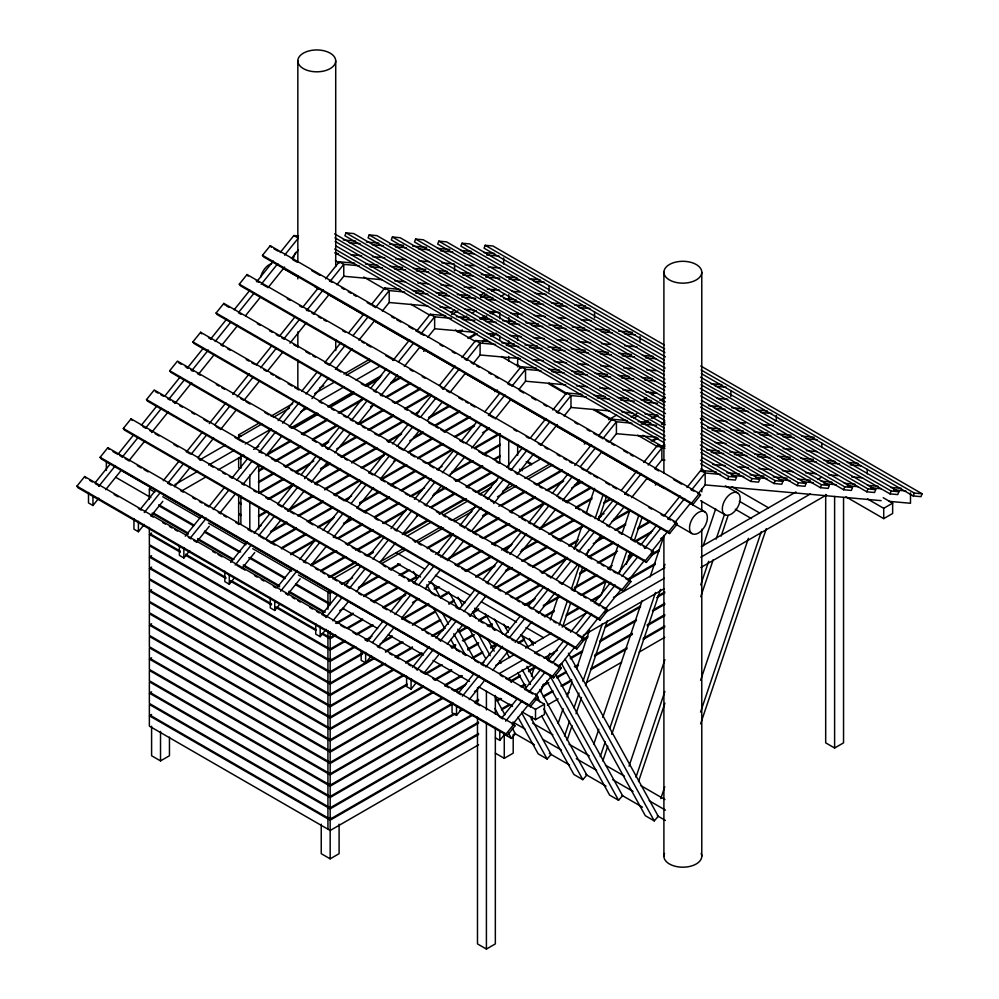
<?xml version="1.0" encoding="UTF-8"?>
<svg xmlns="http://www.w3.org/2000/svg" width="999" height="999" viewBox="0 0 999 999"><rect width="100%" height="100%" fill="white"/><g stroke="black" fill="none" stroke-linecap="round" stroke-linejoin="round"><path stroke-width="1.5" d="M531.356 676.211L534.84 665.858M550.274 620.017L558.741 594.88M574.175 549.038L582.142 525.374M586.126 513.536L594.592 488.399M547.752 659.178L549.75 653.271M559.203 625.174L567.17 601.51M571.653 588.199L579.62 564.535M595.054 518.693L603.021 495.029M531.368 719.73L532.355 716.77M540.821 691.633L543.319 684.24M553.271 654.67L554.27 651.71M562.737 626.573L570.691 602.909M574.675 591.071L582.642 567.42M586.625 555.581L588.623 549.675M598.576 520.092L606.543 496.428M558.116 723.451L563.086 708.653M567.07 696.827L572.052 682.042M576.535 668.731L589.472 630.282M601.423 594.792L605.906 581.48M609.889 569.655L618.356 544.517M621.84 534.165L629.807 510.501M564.547 736.001L569.53 721.203M574.013 707.904L578.995 693.106M582.966 681.281L602.385 623.601M619.318 573.326L626.785 551.148M630.769 539.31L638.736 515.659M567.082 740.346L572.052 725.561M576.036 713.736L581.518 697.464M585.501 685.639L607.404 620.566M626.323 564.373L630.307 552.547M634.29 540.709L642.257 517.057M593.831 744.068L598.801 729.282M602.784 717.444L642.12 600.624M650.087 576.96L664.023 535.551M600.262 756.618L605.244 741.82M609.727 728.521L655.531 592.469M663.498 568.806L664.984 564.373M602.797 760.976L607.767 746.178M611.75 734.352L660.539 589.422M629.045 766.158L664.884 659.69M703.221 545.816L715.671 508.853M635.976 777.234L664.859 691.458M700.699 584.989L708.666 561.326M716.133 539.148L724.6 514.01M638.498 781.593L664.897 703.209M700.736 596.74L713.186 559.765M721.153 536.101L728.121 515.409M660.776 798.613L664.76 786.787M700.599 680.307L748.401 538.349M700.561 712.087L761.313 531.668M700.599 723.825L766.32 528.633M665.484 413.549L353.733 233.566L346.004 232.879L344.892 235.752L664.735 420.417M664.397 401.598L376.935 235.639L369.193 234.94L368.082 237.824L664.997 409.24M664.647 390.422L400.124 237.712L392.395 237.013L391.283 239.897L665.247 398.064M664.897 379.258L423.326 239.785L415.596 239.086L414.473 241.97L665.496 386.888M665.147 368.082L446.516 241.858L438.786 241.159L437.674 244.043L664.397 374.937M665.409 356.905L469.717 243.918L461.988 243.232L460.864 246.116L664.66 363.761M664.31 344.955L492.919 245.991L485.177 245.304L484.065 248.177L664.909 352.597M727.659 479.383L728.771 476.511L736.513 477.197L735.389 480.069L727.659 479.383L700.674 463.798M750.861 481.456L751.972 478.583L759.702 479.27L758.591 482.142L750.861 481.456L700.923 452.622M774.05 483.528L775.174 480.656L782.904 481.343L781.78 484.215L774.05 483.528L701.173 441.458M797.252 485.601L798.363 482.729L806.093 483.416L804.982 486.288L797.252 485.601L701.435 430.282M820.441 487.674L821.565 484.79L829.295 485.489L828.183 488.361L820.441 487.674L700.336 418.331M843.643 489.747L844.754 486.863L852.497 487.562L851.373 490.434L843.643 489.747L700.586 407.155M866.845 491.82L867.956 488.936L875.686 489.635L874.575 492.507L866.845 491.82L700.836 395.979M890.034 493.893L891.145 491.008L898.888 491.708L897.764 494.58L890.034 493.893L701.098 384.802M913.236 495.954L914.347 493.081L922.077 493.768L920.966 496.653L913.236 495.954L701.348 373.626M76.923 486.163L84.653 476.548L513.823 724.325L514.935 725.911L507.205 735.539L78.034 487.762L76.923 486.163L506.081 733.94L507.205 735.539M100.112 457.317L107.855 447.689L537.012 695.466L538.136 697.052L530.394 706.68L101.236 458.903L100.112 457.317L529.283 705.094L530.394 706.68M123.314 428.459L131.044 418.831L560.214 666.608L561.326 668.206L553.596 677.821L124.425 430.045L123.314 428.459L552.484 676.236L553.596 677.821M146.503 399.6L154.246 389.985L583.404 637.762L584.527 639.348L576.798 648.963L147.627 401.186L146.503 399.6L575.674 647.377L576.798 648.963M169.705 370.741L177.435 361.126L606.605 608.903L607.717 610.489L599.987 620.104L170.817 372.327L169.705 370.741L598.876 618.518L599.987 620.104M192.907 341.883L200.637 332.267L629.807 580.044L630.918 581.63L623.189 591.246L194.018 343.469L192.907 341.883L622.065 589.66L623.189 591.246M216.096 313.024L223.826 303.409L652.996 551.186L654.108 552.772L646.378 562.387L217.22 314.61L216.096 313.024L645.267 560.801L646.378 562.387M239.298 284.166L247.028 274.55L676.198 522.327L677.31 523.913L669.58 533.541L240.409 285.764L239.298 284.166L668.456 531.943L669.58 533.541M262.487 255.319L270.23 245.692L699.387 493.469L700.511 495.067L692.769 504.682L263.611 256.905L262.487 255.319L691.658 503.096L692.769 504.682M95.342 482.492L110.002 464.248M117.832 454.508L133.479 435.052M141.296 425.324L156.943 405.856M164.773 396.128L180.407 376.66M187.263 368.144L202.909 348.676M210.727 338.948L226.373 319.48M234.191 309.752L249.837 290.284M256.681 281.768L273.314 261.089M280.157 252.585L293.843 235.552L298.476 235.964M98.826 486.288L115.447 465.609M122.29 457.092L137.937 437.624M145.767 427.897L161.413 408.429M169.231 398.701L183.903 380.457M191.721 370.716L208.341 350.037M215.185 341.521L230.831 322.065M238.661 312.325L254.308 292.869M261.151 284.353L277.772 263.674M284.615 255.157L298.314 238.124L293.843 235.552M88.499 492.495L88.499 502.909L92.957 505.494L98.826 498.189M105.669 489.672L120.342 471.428M129.133 460.477L144.78 441.021M151.636 432.505L168.257 411.825M175.1 403.309L191.721 382.629M198.564 374.113L214.211 354.645M222.04 344.917L237.687 325.449M245.504 315.721L260.177 297.477M267.994 287.737L284.615 267.058M291.458 258.541L298.314 250.025M140.784 508.728L155.457 490.484M163.274 480.756L178.921 461.288M186.738 451.56L202.385 432.092M209.228 423.576L225.861 402.897M232.705 394.38L249.325 373.701M256.169 365.184L271.815 345.716M279.645 335.989L295.292 316.521M303.109 306.793L317.782 288.549M325.599 278.821L339.285 261.788L354.732 263.162M144.268 512.524L159.915 493.056M167.745 483.329L183.379 463.861M191.209 454.133L206.855 434.665M214.673 424.937L230.319 405.469M237.163 396.953L252.809 377.497M260.639 367.769L276.286 348.301M284.103 338.574L299.75 319.106M306.593 310.589L323.214 289.91M330.07 281.393L343.756 264.36L359.19 265.746M133.941 518.731L133.941 529.145L138.399 531.73L144.268 524.425M151.111 515.909L162.849 501.311M174.588 486.713L190.235 467.257M198.052 457.517L213.699 438.062M220.542 429.545L236.189 410.077M244.006 400.349L259.653 380.881M267.482 371.153L283.129 351.685M289.972 343.169L306.593 322.49M313.436 313.973L329.083 294.518M336.913 284.777L343.756 276.273L343.756 264.36L339.285 261.788M185.252 536.188L201.873 515.509M208.716 506.993L224.363 487.524M232.193 477.797L247.839 458.329M255.657 448.601L271.303 429.133M278.147 420.616L293.793 401.161M301.611 391.421L317.257 371.965M325.087 362.225L340.734 342.769M348.551 333.029L363.224 314.785M371.041 305.057L384.74 288.024L400.174 289.398M190.697 537.549L206.343 518.081M213.187 509.565L228.833 490.097M236.651 480.369L252.297 460.901M259.141 452.397L275.761 431.705M282.617 423.201L299.238 402.522M306.081 394.006L321.728 374.538M329.545 364.81L345.192 345.342M353.022 335.614L367.682 317.357M375.512 307.63L389.198 290.597L404.645 291.983M179.383 546.453L179.383 555.382L183.853 557.966L189.71 550.661M196.566 542.145L209.278 526.336M220.03 512.949L235.677 493.494M243.494 483.766L258.167 465.509M265.984 455.781L281.631 436.313M289.46 426.585L305.107 407.117M311.95 398.601L328.571 377.922M335.414 369.405L352.035 348.726M358.891 340.209L374.525 320.754M382.355 311.026L389.198 302.51L389.198 290.597L384.74 288.024M230.694 562.425L247.315 541.745M254.171 533.229L269.805 513.761M277.635 504.033L293.281 484.565M301.099 474.837L315.771 456.593M324.575 445.641L339.235 427.397M347.065 417.657L362.712 398.201M370.529 388.461L386.176 369.006M393.019 360.489L409.64 339.81M416.496 331.293L430.182 314.26L445.616 315.634M235.165 564.997L250.811 545.529M258.629 535.801L274.275 516.346M282.093 506.605L297.739 487.15M304.583 478.633L321.216 457.954M328.059 449.438L343.706 429.97M351.523 420.242L367.17 400.774M375 391.046L390.646 371.578M398.464 361.85L413.136 343.606M420.954 333.866L434.64 316.833L451.623 318.356M224.825 571.203L224.825 581.63L229.295 584.203L234.178 578.121M242.008 568.394L254.72 552.572M265.472 539.198L281.119 519.73M287.962 511.213L304.583 490.534M311.438 482.017L327.085 462.549M334.902 452.822L350.549 433.354M358.366 423.626L374.013 404.158M380.856 395.654L397.49 374.962M404.333 366.458L419.98 346.99M427.797 337.262L434.64 328.746L434.64 316.833L430.182 314.26M277.123 587.437L291.783 569.193M299.613 559.465L315.259 539.997M323.077 530.269L338.723 510.801M346.553 501.073L362.187 481.605M369.043 473.089L384.69 453.633M392.507 443.893L408.154 424.438M415.971 414.697L431.618 395.242M439.448 385.502L455.094 366.046M461.938 357.53L475.624 340.497L489.522 341.745M280.607 591.233L297.227 570.554M304.071 562.037L319.717 542.582M327.547 532.842L343.194 513.386M351.011 503.646L365.684 485.402M374.475 474.45L389.148 456.206M396.965 446.478L412.612 427.01M420.442 417.282L436.088 397.814M442.932 389.298L459.552 368.619M466.396 360.102L480.094 343.069L495.529 344.455M270.279 597.452L270.279 607.867L274.737 610.439L279.633 604.358M287.45 594.63L300.162 578.808M310.914 565.434L326.561 545.966M333.404 537.45L350.037 516.77M356.88 508.254L373.501 487.574M380.344 479.058L395.991 459.602M403.821 449.862L419.468 430.407M427.285 420.666L441.958 402.422M449.775 392.694L465.422 373.226M473.239 363.499L480.094 354.982L480.094 343.069L475.624 340.497M322.565 613.686L337.237 595.429M345.055 585.701L360.701 566.233M368.519 556.505L384.165 537.037M391.009 528.521L407.642 507.842M414.485 499.325L431.106 478.646M437.949 470.142L453.596 450.674M461.426 440.946L477.072 421.478M484.89 411.75L499.562 393.494M508.354 382.555L521.066 366.733L536.513 368.119M326.049 617.469L341.695 598.014M349.525 588.274L365.159 568.818M372.989 559.078L388.636 539.622M396.453 529.882L412.1 510.427M418.943 501.91L434.59 482.442M442.42 472.714L458.066 453.246M465.884 443.519L481.53 424.051M488.374 415.534L504.994 394.855M511.85 386.338L525.536 369.318L540.971 370.691M315.721 623.688L315.721 634.103L320.179 636.675L326.049 629.382M332.892 620.866L347.565 602.622M356.368 591.67L372.015 572.202M379.832 562.474L395.479 543.006M402.322 534.49L417.969 515.034M425.786 505.294L441.433 485.839M449.263 476.098L464.91 456.643M471.753 448.126L487.4 428.658M495.217 418.931L510.864 399.463M518.693 389.735L525.536 381.218L525.536 369.318L521.066 366.733M367.033 641.133L383.653 620.454M390.497 611.937L406.143 592.469M413.973 582.742L429.62 563.274M437.437 553.546L453.084 534.078M459.927 525.574L475.574 506.106M483.391 496.378L499.038 476.91M506.868 467.182L522.514 447.714M530.332 437.987L545.978 418.519M552.822 410.002L566.52 392.969L581.955 394.355M372.477 642.494L387.137 624.25M394.967 614.51L410.614 595.054M418.431 585.314L434.078 565.859M440.921 557.342L457.542 536.663M464.398 528.146L481.019 507.467M487.862 498.951L503.508 479.483M511.326 469.755L526.972 450.287M534.802 440.559L549.462 422.315M557.292 412.587L570.978 395.554L586.425 396.928M361.163 651.41L361.163 660.339L365.634 662.911L371.491 655.619M378.346 647.102L393.007 628.858M401.81 617.906L417.457 598.438M425.274 588.711L439.947 570.466M447.764 560.726L463.411 541.271M471.241 531.53L486.888 512.075M493.731 503.558L510.352 482.879M517.195 474.363L533.816 453.683M540.671 445.167L557.292 424.488M564.135 415.971L570.978 407.455L570.978 395.554L566.52 392.969M412.475 667.369L429.095 646.69M435.951 638.174L451.585 618.718M459.415 608.978L475.062 589.522M482.879 579.782L497.552 561.538M506.356 550.586L521.016 532.342M528.846 522.614L544.492 503.146M552.31 493.419L567.956 473.951M574.8 465.434L591.42 444.755M598.276 436.238L611.962 419.205L627.397 420.591M416.945 669.954L433.566 649.263M440.409 640.759L456.056 621.291M463.873 611.563L479.52 592.095M487.35 582.367L502.997 562.899M509.84 554.383L526.461 533.703M533.304 525.187L548.951 505.719M556.78 495.991L572.415 476.523M580.244 466.795L594.917 448.551M602.734 438.823L616.42 421.79L631.868 423.164M406.605 676.161L406.605 686.575L411.076 689.148L415.959 683.066M423.788 673.338L438.449 655.094M447.252 644.143L462.899 624.675M469.742 616.158L486.363 595.479M493.219 586.962L508.866 567.507M516.683 557.767L532.33 538.311M540.147 528.583L555.794 509.115M562.637 500.599L579.27 479.92M586.113 471.403L601.76 451.935M609.577 442.207L616.42 433.691L616.42 421.79L611.962 419.205M458.903 692.394L473.563 674.15M481.393 664.41L497.04 644.954M504.857 635.214L520.504 615.759M528.334 606.018L543.968 586.563M550.824 578.046L567.444 557.367M574.288 548.851L589.934 529.383M597.752 519.655L613.398 500.187M621.228 490.459L636.875 470.991M643.718 462.475L657.404 445.442L665.122 446.141M462.387 696.191L479.008 675.511M485.851 666.995L502.472 646.316M509.328 637.799L524.975 618.331M532.792 608.603L548.439 589.135M556.256 579.408L570.928 561.163M578.746 551.423L594.393 531.967M602.222 522.227L617.869 502.772M624.712 494.255L641.333 473.576M648.176 465.059L661.875 448.027L664.959 448.301M452.06 702.397L452.06 712.811L456.518 715.384L461.413 709.302M469.23 699.575L483.903 681.33M492.694 670.379L508.341 650.911M515.184 642.407L531.818 621.715M538.661 613.211L555.282 592.519M562.125 584.015L577.772 564.547M585.601 554.82L601.248 535.352M609.065 525.624L623.738 507.367M631.555 497.639L647.202 478.171M655.019 468.444L661.875 459.927L661.875 448.027L657.404 445.442M502.185 717.382L516.858 699.138M524.675 689.41L540.322 669.942M548.139 660.214L563.786 640.746M570.641 632.23L587.262 611.55M594.105 603.034L610.726 582.355M617.569 573.838L633.216 554.37M641.046 544.642L656.693 525.174M664.51 515.447L680.157 495.979M687 487.475L700.686 470.442L716.133 471.815M505.669 721.178L522.29 700.499M529.145 691.982L544.78 672.514M552.609 662.787L568.256 643.319M576.073 633.591L591.72 614.123M598.563 605.606L615.197 584.927M622.04 576.411L637.687 556.955M644.53 548.439L661.151 527.759M667.994 519.243L684.615 498.563M691.47 490.047L705.157 473.014L720.591 474.4M495.342 737.799L499.8 740.384L504.695 734.302M512.512 724.562L527.185 706.318M535.988 695.366L551.635 675.911M558.478 667.394L575.099 646.715M581.942 638.199L597.589 618.731M605.419 609.003L621.053 589.535M628.883 579.807L644.53 560.339M651.373 551.823L667.994 531.143M674.837 522.627L690.484 503.171M698.313 493.431L705.157 484.915L705.157 473.014L700.686 470.442M506.081 733.94L513.823 724.325M529.283 705.094L537.012 695.466M552.484 676.236L560.214 666.608M575.674 647.377L583.404 637.762M598.876 618.518L606.605 608.903M622.065 589.66L629.807 580.044M645.267 560.801L652.996 551.186M668.456 531.943L676.198 522.327M691.658 503.096L699.387 493.469M503.758 733.978L511.413 738.398L515.434 733.84L512.437 728.408M517.981 717.17L538.199 753.87L547.127 759.015L551.136 754.457L530.182 716.395M541.708 716.033L573.901 774.487L582.829 779.645L586.85 775.074L539.685 689.447M546.728 680.931L609.615 795.104L618.543 800.261L622.564 795.691L555.931 674.725M561.475 663.486L645.329 815.721L654.258 820.878L658.279 816.32L568.431 653.209M238.649 437.812L238.649 434.865L258.903 423.164M271.066 416.146L292.67 403.683M319.68 388.087L323.726 385.751M343.981 374.051L369.642 359.24M450.661 312.462L454.72 310.115M480.369 295.304L484.428 292.969M149.363 499.3L149.363 488.986L151.598 487.699M199.725 459.915L225.412 445.092M237.575 438.062L261.9 424.013M273.289 417.445L289.498 408.079M314.623 393.581L334.902 381.868M346.216 375.337L371.391 360.801M451.548 314.523L457.904 310.864M480.881 297.59L486.663 294.255M491.695 291.346L495.754 289.011M174.862 484.577L197.839 471.316M208.654 465.072L234.34 450.237M245.155 443.993L270.829 429.17M300.574 412L307.33 408.104M319.493 401.074L343.831 387.025M355.994 380.007L380.319 365.959M462.774 318.356L466.833 316.009M472.24 312.887L476.286 310.552M500.624 296.503L504.682 294.156M181.618 490.984L205.956 476.935M218.119 469.917L243.806 455.082M253.634 449.413L258.741 446.466M291.109 427.772L316.795 412.949M327.61 406.705L353.284 391.87M365.447 384.852L381.668 375.487M423.576 351.298L426.273 349.737M457.367 331.78L460.077 330.219M480.344 318.519L484.403 316.171M489.81 313.062L492.507 311.501M292.195 428.171L317.857 413.361M328.659 407.13L354.32 392.307M365.122 386.076L379.97 377.497M458.304 332.28L462.35 329.945M481.256 319.031L486.663 315.909M490.709 313.561L494.755 311.226M293.544 428.421L317.857 414.398M330.007 407.38L354.32 393.344M366.471 386.326L378.621 379.308M459.652 332.53L462.35 330.969M482.604 319.28L486.663 316.933M492.057 313.823L496.116 311.476M267.894 453.546L290.846 440.297M301.648 434.053L327.31 419.243M338.112 413.012L362.425 398.976M390.784 382.605L400.237 377.147M467.757 338.162L475.849 333.479M266.546 455.357L290.846 441.321M302.997 434.315L327.31 420.279M339.46 413.261L362.425 400M390.784 383.628L401.586 377.397M469.105 338.411L477.21 333.741M258.441 470.354L263.836 467.232M274.638 460.989L300.299 446.178M312.45 439.16L336.763 425.124M385.377 397.065L409.69 383.029M482.604 340.921L485.302 339.373M490.709 336.251L496.116 333.129M345.005 640.471L330.169 649.038L149.363 544.655L149.363 534.353L151.598 533.066M258.441 471.378L263.836 468.256M275.999 461.238L301.648 446.428M312.45 440.197L336.763 426.161M370.517 406.668L373.226 405.107M386.725 397.315L411.039 383.279M482.604 341.958L486.663 339.623M492.057 336.501L496.116 334.166M258.441 481.693L273.289 473.114M285.452 466.096L309.752 452.06M321.903 445.042L328.659 441.146M358.366 424.001L382.679 409.965M394.83 402.947L420.492 388.136M258.441 482.717L274.638 473.364M285.452 467.132L311.101 452.31M321.903 446.078L328.659 442.182M359.715 424.25L384.028 410.214M396.178 403.196L420.492 389.16M258.441 493.031L282.742 478.996M294.905 471.978L313.811 461.063M340.809 445.467L355.669 436.9M367.819 429.882L393.481 415.06M405.631 408.042L429.945 394.018M362.55 653.034L330.169 671.728L149.363 567.345L149.363 557.03L151.598 555.744M259.79 493.281L284.091 479.245M296.253 472.227L309.752 464.435M336.763 448.838L357.018 437.15M369.168 430.132L393.481 416.096M405.631 409.078L429.945 395.042M267.894 498.913L293.544 484.103M320.554 468.506L330.007 463.049M340.809 456.805L366.471 441.995M378.621 434.977L402.934 420.941M415.084 413.936L419.143 411.588M373.339 658.141L330.169 683.066L149.363 578.683L149.363 568.369L151.598 567.082M269.243 499.163L293.544 485.127M320.554 469.542L330.007 464.073M342.17 457.067L366.471 443.032M378.621 436.014L404.283 421.203M415.084 414.96L417.782 413.399M258.441 515.709L266.546 511.038M315.16 482.967L339.46 468.931M351.611 461.913L375.924 447.877M388.074 440.859L401.586 433.067M428.596 417.47L448.851 405.781M258.441 516.745L267.894 511.288M315.16 483.991L340.809 469.18M351.611 462.949L377.272 448.126M388.074 441.895L401.586 434.103M428.596 418.506L450.199 406.031M258.441 527.047L261.139 525.486M288.149 509.902L312.45 495.866M324.613 488.848L348.913 474.812M361.064 467.794L385.377 453.758M413.736 437.387L423.189 431.93M433.991 425.699L459.652 410.889M393.581 669.13L330.169 705.744L149.363 601.361L149.363 591.058L151.598 589.76M288.149 510.926L313.811 496.116M324.613 489.885L350.262 475.062M362.425 468.044L384.028 455.569M409.69 440.759L423.189 432.967M435.339 425.949L459.652 411.913M494.755 391.645L497.465 390.085M270.592 531.381L286.8 522.015M297.602 515.784L323.264 500.974M334.066 494.73L359.715 479.92M408.329 451.848L432.642 437.812M443.444 431.58L469.105 416.77M270.592 532.405L286.8 523.051M298.951 516.033L323.264 501.998M335.414 494.98L359.715 480.944M393.481 461.463L396.178 459.902M408.329 452.884L432.642 438.848M444.792 431.83L470.454 417.02M270.592 542.719L296.253 527.897M307.055 521.665L332.717 506.855M343.519 500.611L351.611 495.941M381.331 478.783L405.631 464.747M417.782 457.729L442.095 443.693M454.245 436.688L474.5 424.987M271.94 542.969L296.253 528.933M308.404 521.915L332.717 507.879M344.867 500.861L348.913 498.526M381.331 479.82L406.98 464.997M417.782 458.766L443.444 443.956M455.594 436.938L474.5 426.024M281.393 547.814L305.706 533.791M317.857 526.773L334.066 517.407M359.715 502.597L378.621 491.683M390.784 484.665L415.084 470.629M427.235 463.611L451.548 449.587M486.663 429.308L489.36 427.747M423.264 686.013L330.169 739.772L149.363 635.389L149.363 625.074L151.598 623.788M281.393 548.851L305.706 534.815M317.857 527.797L332.717 519.218M359.715 503.633L379.97 491.933M390.784 485.701L416.433 470.879M428.596 463.873L452.897 449.837M482.604 432.679L489.36 428.783M290.846 553.696L315.16 539.672M343.519 523.289L351.611 518.618M363.773 511.6L389.423 496.79M400.237 490.546L425.886 475.736M436.688 469.505L442.095 466.383M474.5 447.664L497.465 434.415M290.846 554.732L315.16 540.696M343.519 524.325L352.972 518.868M365.122 511.85L389.423 497.814M401.586 490.796L425.886 476.773M474.5 448.701L500.162 433.891M336.763 538.536L362.425 523.726M374.575 516.708L398.876 502.672M409.69 496.428L424.538 487.862M451.548 472.265L470.454 461.351M482.604 454.333L500.162 444.193M338.112 538.786L362.425 524.75M374.575 517.732L398.876 503.696M411.039 496.678L421.84 490.447M450.199 474.075L473.151 460.814M483.953 454.582L500.162 445.229M311.101 564.685L335.414 550.649M347.565 543.631L371.878 529.607M382.679 523.364L406.98 509.328M433.991 493.743L444.792 487.5M455.594 481.268L482.604 465.671M493.406 459.44L500.162 455.532M452.947 702.896L330.169 773.788L149.363 669.405L149.363 659.09L151.598 657.804M311.101 565.721L336.763 550.911M347.565 544.667L373.226 529.857M384.028 523.613L405.631 511.138M432.642 495.554L446.141 487.749M458.304 480.731L482.604 466.708M494.755 459.69L500.162 456.568M320.554 570.566L344.867 556.543M355.669 550.299L381.331 535.489M429.945 507.417L454.245 493.381M466.396 486.363L490.709 472.34M320.554 571.603L346.216 556.793M358.366 549.775L382.679 535.739M416.433 516.246L419.143 514.685M431.293 507.667L455.594 493.631M466.396 487.4L492.057 472.589M328.659 577.235L355.669 561.638M366.471 555.407L373.226 551.51M402.934 534.353L427.235 520.317M439.398 513.299L463.698 499.263M475.849 492.257L497.465 479.782M331.356 576.71L355.669 562.674M367.819 555.656L373.226 552.534M404.283 534.602L428.596 520.566M439.398 514.335L466.396 498.738M477.21 492.507L496.116 481.593M332.867 578.921L358.554 564.098M407.217 536.001L431.543 521.953M443.706 514.935L468.044 500.886M480.207 493.856L491.021 487.612M519.405 471.228L541.033 458.741M608.616 419.717L616.72 415.035M642.407 400.212L646.465 397.877M651.872 394.755L655.931 392.407M478.583 722.127L330.169 807.816L149.363 703.433L149.363 693.119L151.598 691.832M330.632 590.521L327.934 592.082L327.934 602.397M341.421 584.29L352.61 577.834M379.645 562.225L403.971 548.176M414.785 541.933L441.271 526.648M452.06 520.417L476.348 506.393M502.647 491.208L513.461 484.965M524.925 478.346L550.561 463.548M584.29 444.08L586.987 442.52M631.056 417.07L636.912 413.698M659.852 400.449L665.247 397.34M298.401 575.024L330.169 593.369L332.867 591.808M345.005 584.802L347.702 583.241M381.443 563.773L405.719 549.75M417.869 542.732L443.506 527.934M454.295 521.703L471.84 511.575M497.477 496.778L516.358 485.876M528.508 478.858L552.797 464.835M633.741 418.106L637.799 415.759M358.504 587.325L378.733 575.636M389.535 569.405L398.976 563.948M427.31 547.589L451.598 533.578M482.629 515.659L488.024 512.537M498.826 506.306L524.463 491.508M536.6 484.503L562.237 469.692M643.194 422.964L647.24 420.616M651.286 418.281L656.68 415.172M358.504 588.349L378.733 576.673M390.884 569.655L400.324 564.21M427.31 548.626L452.947 533.828M482.629 516.683L489.373 512.787M501.523 505.781L525.811 491.758M537.949 484.752L562.237 470.729M644.542 423.214L648.588 420.879M652.634 418.531L658.029 415.422M478.583 744.804L330.169 830.494L149.363 726.111L149.363 715.796L151.598 714.51M363.898 595.541L388.186 581.53M398.976 575.299L408.416 569.842M435.402 554.258L439.46 551.923M473.189 532.455L498.826 517.644M509.615 511.413L535.252 496.615M546.041 490.384L563.586 480.257M662.075 423.389L664.772 421.84M339.61 610.601L343.656 608.266M363.898 596.578L389.535 581.78M401.673 574.762L409.777 570.092M474.537 532.704L498.826 518.681M510.964 511.675L535.252 497.652M547.39 490.634L563.586 481.293M662.075 424.425L664.772 422.864M335.564 623.251L353.109 613.124M373.339 601.435L397.627 587.412M408.416 581.181L416.521 576.51M448.901 557.817L471.84 544.567M482.629 538.336L506.918 524.313M519.055 517.307L543.344 503.284M574.375 485.364L581.131 481.468M651.286 440.971L656.68 437.849M336.913 623.501L353.109 614.148M374.687 601.685L398.976 587.662M411.126 580.656L416.521 577.534M447.552 559.627L471.84 545.604M483.978 538.586L509.615 523.788M520.404 517.557L543.344 504.32M571.678 487.962L582.479 481.718M652.634 441.221L658.029 438.099M322.565 633.316L330.169 637.699L335.564 634.59M346.353 628.359L362.55 619.005M382.792 607.317L405.719 594.08M455.644 565.259L481.281 550.461M492.07 544.23L517.707 529.42M566.283 501.386L590.571 487.362M662.075 446.078L664.772 444.518M321.216 633.566L330.169 638.736L335.564 635.614M347.702 628.608L362.55 620.042M384.14 607.579L405.719 595.104M456.993 565.509L482.629 550.711M493.419 544.48L519.055 529.682M566.283 502.41L590.571 488.386M355.806 634.24L371.99 624.899M434.053 589.06L438.111 586.725M465.084 571.141L490.721 556.343M501.523 550.112L512.312 543.881M539.298 528.296L563.586 514.285M575.724 507.267L591.92 497.927M354.458 646.365L330.169 660.389L149.363 556.006L149.363 545.691L330.169 650.074L345.005 641.508M357.155 634.49L373.339 625.149M412.475 602.559L419.218 598.663M435.402 589.31L439.46 586.975M466.446 571.403L492.07 556.593M504.22 549.587L510.964 545.691M539.298 529.333L564.934 514.535M575.724 508.304L591.92 498.951M330.632 658.566L327.934 660.127L327.934 670.429M365.247 640.134L371.99 636.238M401.673 619.093L428.658 603.521M439.46 597.29L448.901 591.833M475.886 576.248L494.78 565.347M521.753 549.775L536.6 541.196M548.738 534.19L573.026 520.167M604.058 502.247L609.465 499.138M149.363 557.03L330.169 661.413L355.806 646.615M367.944 639.597L370.641 638.049M404.37 618.568L428.658 604.545M440.809 597.539L448.901 592.869M475.886 577.285L494.78 566.383M520.404 551.573L537.949 541.458M550.087 534.44L574.375 520.417M604.058 503.284L610.814 499.388M151.598 726.248L151.598 755.744L160.527 760.901L169.455 755.744L169.455 737.112M382.792 641.346L392.232 635.888M412.475 624.2L435.402 610.963M448.901 603.171L454.295 600.062M505.569 570.454L509.615 568.119M521.753 561.113L547.39 546.303M558.191 540.072L582.479 526.061M598.663 516.708L604.058 513.586M149.363 568.369L330.169 672.752L362.55 654.058M380.095 643.93L392.232 636.925M412.475 625.237L435.402 612M448.901 604.208L454.295 601.086M505.569 571.49L512.312 567.594M523.114 561.363L547.39 547.34M559.54 540.334L582.479 527.085M598.663 517.744L601.361 516.183M655.332 485.027L658.029 483.466M330.169 681.518L327.934 682.804L327.934 693.119M385.489 651.123L401.673 641.783M421.915 630.094L439.46 619.967M494.78 588.024L520.404 573.226M532.554 566.221L556.843 552.197M568.98 545.179L578.421 539.735M613.511 519.48L629.695 510.127M382.792 664.023L330.169 694.405L149.363 590.022L149.363 579.707L330.169 684.09L374.687 658.391M385.489 652.16L403.022 642.032M423.264 630.344L440.809 620.217M496.128 588.286L520.404 574.263M532.554 567.245L556.843 553.221M568.98 546.216L577.072 541.545M612.162 521.291L629.695 511.163M394.93 657.017L412.475 646.89M431.356 635.976L444.855 628.196M473.189 611.838L478.583 608.716M505.569 593.144L529.857 579.12M541.995 572.102L566.283 558.079M595.966 540.946L602.709 537.05M614.86 530.044L625.649 523.813M149.363 591.058L330.169 695.441L385.489 663.498M396.278 657.267L412.475 647.914M432.704 636.238L443.506 630.007M473.189 612.862L478.583 609.752M505.569 594.168L531.206 579.37M541.995 573.139L566.283 559.115M593.269 543.531L604.058 537.3M616.208 530.294L625.649 524.837M405.719 662.125L421.915 652.772M458.341 631.743L466.446 627.072M478.583 620.054L486.675 615.384M515.009 599.025L539.298 585.002M587.874 556.955L613.511 542.157M637.799 528.134L649.937 521.128M403.022 675.024L330.169 717.082L149.363 612.699L149.363 602.397L330.169 706.78L393.581 670.167M405.719 663.149L421.915 653.808M459.69 631.992L467.794 627.322M478.583 621.091L488.024 615.634M516.358 599.275L540.646 585.252M589.223 557.217L613.511 543.194M637.799 529.17L649.937 522.165M330.169 715.534L327.934 716.832L327.934 727.135M451.598 646.977L455.644 644.642M462.387 640.746L473.189 634.515M488.024 625.948L492.07 623.613M524.463 604.907L535.252 598.676M579.77 572.976L586.525 569.08M597.315 562.849L617.557 551.161M635.089 541.033L652.634 530.906M407.068 684.028L330.169 728.421L149.363 624.038L149.363 613.736L330.169 718.119L404.37 675.274M451.598 648.014L455.644 645.666M463.736 640.996L474.537 634.765M489.373 626.198L492.07 624.637M525.811 605.169L533.903 600.486M579.77 574L586.525 570.117M598.663 563.099L616.208 552.971M635.089 542.07L651.286 532.717M424.612 673.9L440.809 664.547M467.794 648.975L478.583 642.744M543.344 605.344L559.54 596.003M574.375 587.437L595.966 574.962M608.104 567.956L612.162 565.621M628.346 556.268L632.392 553.933M149.363 625.074L330.169 729.457L407.068 685.052M425.961 674.15L442.157 664.797M467.794 649.999L478.583 643.768M505.569 628.196L508.266 626.635M543.344 606.381L559.54 597.027M574.375 588.461L597.315 575.224M608.104 568.993L610.814 567.432M628.346 557.305L632.392 554.969M660.726 538.611L663.423 537.05M434.053 679.782L451.598 669.655M471.84 657.979L482.629 651.748M490.721 647.065L496.128 643.955M544.692 615.908L554.145 610.451M581.131 594.88L605.406 580.856M651.286 554.37L659.377 549.7M432.704 691.907L330.169 751.111L149.363 646.728L149.363 636.413L330.169 740.796L423.264 687.05M435.402 680.032L451.598 670.691M473.189 658.229L482.629 652.772M490.721 648.101L497.477 644.205M544.692 616.945L554.145 611.488M582.479 595.129L605.406 581.893M651.286 555.407L659.377 550.724M330.169 749.562L327.934 750.848L327.934 761.163M444.855 684.889L461.038 675.549M481.281 663.86L483.978 662.3M517.707 642.832L524.463 638.935M566.283 614.785L578.421 607.779M590.571 600.761L601.361 594.53M628.346 578.958L655.332 563.374M442.157 697.789L330.169 762.449L149.363 658.066L149.363 647.752L330.169 752.135L434.053 692.157M444.855 685.926L462.387 675.799M519.055 643.081L524.463 639.972M566.283 615.821L579.77 608.029M591.92 601.011L600.012 596.341M628.346 579.982L655.332 564.41M495.879 665.234L513.449 655.082M525.611 648.064L551.298 633.229M562.112 626.985L586.438 612.936M613.473 597.34L664.834 567.682M701.335 546.603L795.953 491.983M817.582 479.495L821.628 477.16M454.295 690.784L466.446 683.766M149.363 659.09L330.169 763.473L443.506 698.039M455.644 691.033L465.084 685.576M499.4 673.501L523.726 659.452M534.54 653.221L560.227 638.386M604.832 612.637L664.298 578.296M700.799 557.23L810.289 494.018M454.295 713.461L330.169 785.127L149.363 680.744L149.363 670.441L330.169 774.824L452.947 703.933M474.537 691.47L477.235 689.909M507.504 679.133L531.83 665.084M544.005 658.066L557.517 650.262M583.204 635.426L664.298 588.611M700.799 567.532L826.51 494.955M330.169 783.578L327.934 784.877L327.934 795.179M459.69 710.351L462.387 708.791M474.537 701.773L478.583 699.437M510.964 680.744L520.404 675.299M528.508 670.616L535.252 666.72M583.828 638.686L587.874 636.351M605.406 626.223L640.496 605.968M658.029 595.841L664.772 591.945M471.84 714.672L330.169 796.465L149.363 692.082L149.363 681.78L330.169 786.163L455.644 713.711M459.69 711.375L462.387 709.814M474.537 702.809L478.583 700.474M510.964 681.78L520.404 676.323M528.508 671.653L535.252 667.757M582.479 640.496L587.874 637.374M605.406 627.247L640.496 606.992M656.68 597.652L664.772 592.969M496.128 700.661L500.174 698.313M520.404 686.638L524.463 684.303M570.329 657.817L582.479 650.799M600.012 640.671L636.438 619.642M652.634 610.289L664.772 603.284M149.363 693.119L330.169 797.502L473.189 714.934M497.477 700.911L501.523 698.576M521.753 686.887L525.811 684.552M559.54 665.072L562.237 663.511M570.329 658.841L582.479 651.835M600.012 641.708L636.438 620.679M652.634 611.326L664.772 604.32M501.523 708.878L509.615 704.208M543.344 684.727L547.39 682.392M556.843 676.947L566.283 671.49M574.375 666.82L578.421 664.472M594.617 655.132L632.392 633.316M647.24 624.75L664.772 614.622M478.583 733.466L330.169 819.155L149.363 714.772L149.363 704.457L330.169 808.84L478.583 723.151M501.523 709.914L510.964 704.457M541.995 686.538L548.738 682.642M556.843 677.971L566.283 672.514M575.724 667.07L578.421 665.509M594.617 656.156L632.392 634.353M647.24 625.786L664.772 615.659M330.632 817.332L327.934 818.893L327.934 829.207M543.344 696.078L552.797 690.621M560.889 685.951L571.678 679.72M590.571 668.806L626.997 647.777M643.194 638.423L664.772 625.961M149.363 715.796L330.169 820.179L478.583 734.49M543.344 697.102L552.797 691.645M562.237 686.201L571.678 680.744M590.571 669.842L626.997 648.801M643.194 639.46L664.772 626.997M526.073 703.895L535.514 709.352L544.443 704.195L544.443 714.51L535.514 719.667L522.027 711.875M867.532 498.963L883.715 508.316L892.644 503.159L892.644 513.474L883.715 518.631L845.928 496.815M547.39 705.082L558.191 698.838M566.283 694.168L568.98 692.607M586.525 682.479L621.603 662.237M639.148 652.11L664.772 637.3M321.241 824.187L321.241 853.683L330.169 858.84L339.098 853.683L339.098 824.187M495.342 753.171L504.27 758.328L513.199 753.171L513.199 734.615M477.485 717.207L477.485 943.893L486.413 949.05L495.342 943.893L495.342 727.384M825.686 494.443L825.686 742.856L834.615 748.014L843.543 742.856L843.543 497.539M343.256 239.96L355.607 241.059M366.408 242.033L378.758 243.132M389.573 244.093L403.471 245.342M412.737 246.166L426.623 247.415M437.437 248.376L449.787 249.475M460.601 250.449L471.403 251.411M483.753 252.51L494.567 253.471M349.263 242.682L360.065 243.644M372.415 244.743L383.229 245.717M395.579 246.815L406.393 247.777M418.743 248.888L429.545 249.85M440.359 250.811L452.709 251.923M463.511 252.884L474.325 253.846M486.675 254.957L499.025 256.056M335.364 253.334L338.449 253.621M350.799 254.72L361.613 255.682M372.415 256.656L384.777 257.754M395.579 258.716L406.393 259.69M418.743 260.789L429.545 261.75M441.895 262.862L454.258 263.961M465.059 264.922L474.325 265.746M488.224 266.995L500.574 268.094M365.534 264.136L377.884 265.235M390.247 266.333L402.597 267.445M413.399 268.406L425.749 269.505M436.563 270.479L447.365 271.441M459.727 272.54L470.529 273.514M481.343 274.475L493.693 275.574M506.043 276.686L516.845 277.647M529.195 278.746L540.009 279.72M370.005 266.708L382.355 267.807M394.705 268.918L405.519 269.88M416.321 270.841L428.671 271.953M439.485 272.914L450.287 273.876M462.637 274.987L473.451 275.949M485.801 277.048L499.7 278.296M508.966 279.121L519.767 280.082M533.666 281.331L544.467 282.292M343.756 276.273L382.355 279.72M394.705 280.819L405.519 281.78M417.869 282.892L428.671 283.853M441.021 284.952L451.835 285.926M464.185 287.025L475 287.987M487.35 289.098L499.7 290.197M512.05 291.296L519.767 291.995M535.214 293.369L546.016 294.33M412.525 290.509L423.339 291.471M435.689 292.57L446.491 293.544M457.305 294.505L469.655 295.604M480.457 296.578L492.819 297.677M503.621 298.639L515.971 299.75M528.321 300.849L539.135 301.81M551.485 302.922L562.3 303.883M574.65 304.982L585.451 305.956M415.447 292.944L427.797 294.043M438.611 295.017L449.413 295.979M461.763 297.078L475.661 298.326M486.476 299.288L495.729 300.112M509.627 301.361L520.442 302.322M532.792 303.421L543.593 304.395M555.956 305.494L566.758 306.456M579.108 307.567L589.922 308.529M389.198 302.51L427.797 305.956M440.147 307.055L450.961 308.017M464.86 309.265L474.113 310.09M488.012 311.326L498.826 312.3M511.176 313.399L521.977 314.36M534.34 315.472L545.142 316.433M557.492 317.532L565.209 318.231M580.656 319.605L591.458 320.567M456.431 316.608L468.781 317.707M479.582 318.669L491.945 319.78M502.747 320.741L515.097 321.84M525.911 322.814L538.261 323.913M549.063 324.875L561.426 325.986M572.227 326.948L584.577 328.047M595.392 329.021L609.278 330.257M618.543 331.081L632.442 332.33M462.437 319.318L474.787 320.429M485.601 321.391L496.403 322.352M508.753 323.464L519.567 324.425M531.918 325.524L542.719 326.498M555.069 327.597L565.884 328.559M578.234 329.67L589.048 330.632M601.398 331.73L612.2 332.704M624.55 333.803L635.364 334.765M434.64 328.746L474.787 332.33M487.137 333.429L497.952 334.403M510.302 335.502L521.103 336.463M533.454 337.575L544.268 338.536M556.618 339.635L567.432 340.609M578.234 341.571L590.584 342.669M601.398 343.644L610.664 344.468M624.55 345.704L636.912 346.815M501.873 342.844L514.223 343.943M525.037 344.917L537.387 346.016M548.189 346.978L560.539 348.089M571.353 349.051L585.252 350.287M596.053 351.261L608.403 352.36M619.218 353.321L631.568 354.433M642.382 355.394L653.184 356.356M506.343 345.417L518.693 346.528M529.495 347.49L541.845 348.589M552.659 349.563L565.009 350.661M577.36 351.76L588.174 352.734M600.524 353.833L611.326 354.795M622.14 355.769L634.49 356.868M645.292 357.829L656.106 358.803M480.094 354.982L520.229 358.566M532.579 359.665L543.394 360.639M554.195 361.601L566.558 362.699M577.36 363.673L588.174 364.635M600.524 365.734L611.326 366.708M623.676 367.807L634.49 368.768M646.84 369.88L656.106 370.704M548.863 369.218L559.665 370.179M572.027 371.291L582.829 372.252M595.179 373.351L607.529 374.463M618.344 375.424L629.145 376.386M641.495 377.497L652.31 378.459M710.976 383.703L721.79 384.665M551.785 371.653L564.135 372.764M574.937 373.726L587.3 374.825M599.65 375.936L610.451 376.898M621.266 377.859L633.616 378.971M644.417 379.932L655.232 380.894M715.446 386.276L726.248 387.237M525.536 381.218L565.684 384.802M576.485 385.764L587.3 386.738M599.65 387.837L610.451 388.798M622.802 389.91L633.616 390.871M645.966 391.97L656.768 392.944M716.995 398.314L727.796 399.288M594.305 395.454L605.119 396.416M617.469 397.527L628.271 398.489M640.621 399.588L651.435 400.562M662.237 401.523L665.334 401.798M708.566 405.656L720.916 406.768M731.718 407.729L744.08 408.828M756.43 409.94L767.232 410.901M597.227 397.889L609.577 399.001M620.391 399.962L634.278 401.211M645.092 402.172L657.442 403.271M714.572 408.379L725.374 409.34M737.737 410.439L748.538 411.413M760.888 412.512L771.703 413.474M570.978 407.455L609.577 410.901M621.927 412L632.742 412.974M645.092 414.073L657.442 415.172M700.674 419.043L703.758 419.318M716.121 420.417L726.922 421.378M739.272 422.49L745.454 423.039M762.437 424.563L773.238 425.524M638.211 421.553L650.561 422.664M661.363 423.626L664.46 423.901M707.692 427.759L720.042 428.871M730.843 429.832L743.194 430.931M754.008 431.893L767.906 433.141M777.172 433.966L791.058 435.214M801.872 436.176L814.222 437.275M641.133 424.001L656.568 425.374M712.15 430.344L724.5 431.443M736.85 432.542L747.664 433.516M760.014 434.615L770.828 435.576M783.179 436.688L793.98 437.649M806.33 438.748L817.145 439.722M616.42 433.691L656.568 437.275M715.234 442.52L726.048 443.481M738.398 444.592L749.213 445.554M760.014 446.516L772.364 447.627M783.179 448.588L792.444 449.413M806.33 450.661L817.145 451.623M706.817 449.862L719.168 450.961M729.969 451.935L742.319 453.034M754.682 454.133L765.484 455.107M777.834 456.206L790.184 457.305M800.998 458.279L813.348 459.378M824.163 460.339L834.964 461.313M847.314 462.412L858.129 463.374M711.276 452.435L723.626 453.546M734.44 454.508L746.79 455.606M757.592 456.58L769.954 457.679M782.304 458.778L793.106 459.752M805.456 460.851L816.27 461.813M827.072 462.787L839.435 463.886M850.236 464.847L861.051 465.821M661.875 459.927L664.959 460.202M712.824 464.485L725.174 465.584M737.524 466.683L748.338 467.657M759.14 468.618L771.49 469.717M782.304 470.691L793.106 471.653M805.456 472.752L816.27 473.726M828.621 474.825L837.886 475.649M851.785 476.898L862.587 477.859M726.935 472.789L739.285 473.888M750.099 474.85L763.998 476.098M773.263 476.923L787.15 478.159M797.964 479.133L810.314 480.232M821.128 481.193L831.93 482.167M844.28 483.266L855.094 484.228M867.444 485.339L878.246 486.301M890.609 487.4L901.41 488.374M731.405 475.362L743.756 476.461M756.106 477.572L766.92 478.533M779.27 479.632L790.072 480.606M802.422 481.705L813.236 482.667M824.038 483.641L836.4 484.74M847.202 485.701L858.016 486.675M870.366 487.774L881.168 488.736M893.518 489.847L905.868 490.946M705.157 484.915L881.168 500.649M888.885 501.336L910.501 503.259L910.501 492.844M700.749 365.984L922.077 493.768M485.177 245.304L664.672 348.938M701.111 369.98L914.347 493.081M700.499 377.16L898.888 491.708M461.988 243.232L664.422 360.115M700.861 381.143L891.145 491.008M700.237 388.336L875.686 489.635M438.786 241.159L664.173 371.278M700.611 392.32L867.956 488.936M883.203 497.714L892.644 503.159M701.335 400.287L852.497 487.562M415.596 239.086L665.259 383.241M700.349 403.496L844.754 486.863M701.086 411.463L829.295 485.489M392.395 237.013L665.009 394.405M701.448 415.447L821.565 484.79M700.836 422.639L806.093 483.416M369.193 234.94L664.76 405.582M701.198 426.623L798.363 482.729M700.574 433.816L782.904 481.343M346.004 232.879L664.51 416.758M700.948 437.799L775.174 480.656M334.59 233.828L665.234 424.725M700.324 444.992L759.702 479.27M334.952 237.812L664.248 427.934M700.686 448.976L751.972 478.583M335.189 241.471L664.485 431.593M335.689 245.779L664.984 435.901M701.423 456.943L736.513 477.197M334.702 248.988L665.346 439.885M700.436 460.139L728.771 476.511M334.927 252.647L664.235 442.757M642.844 435.239L661.763 446.166M700.961 468.793L705.007 471.141M732.042 486.738L768.531 507.804M516.783 364.51L520.816 366.845M549.013 383.117L566.47 393.194M594.655 409.478L610.776 418.781M335.377 260.664L339.435 262.999M363.723 277.023L385.314 289.498M410.964 304.295L429.857 315.209M455.494 330.007L475.736 341.695M501.386 356.506L521.628 368.194M548.613 383.778L566.47 394.23M593.156 409.49L612.05 420.392M637.687 435.202L657.929 446.89M725.411 485.851L737.562 492.857A12.625 7.293 -60 0 1 733.553 512.412A12.625 7.293 -60 0 1 722.614 506.106A12.625 7.293 -60 0 1 737.562 492.857M739.335 501.261L759.602 512.962M735.276 509.228L751.498 518.593M274.038 248.838L278.084 251.174M292.932 259.752L296.978 262.088M311.825 270.654L319.93 275.337M329.37 280.794L332.068 282.342M341.521 287.799L344.218 289.36M348.264 291.696L350.961 293.256M353.658 294.817L356.368 296.366M367.157 302.61L369.855 304.158M372.552 305.719L375.262 307.28M391.458 316.633L394.155 318.194M396.853 319.742L400.899 322.09M408.991 326.76L413.049 329.096M415.746 330.657L423.838 335.327M440.035 344.68L442.732 346.241M452.185 351.698L454.882 353.246M464.335 358.703L467.033 360.264M471.078 362.6L473.776 364.16M476.473 365.721L479.17 367.282M488.623 372.727L491.321 374.288M495.367 376.623L498.064 378.184M507.517 383.641L510.214 385.202M519.667 390.646L523.713 392.994M531.805 397.664L535.864 400M543.956 404.682L546.653 406.231M556.106 411.688L558.803 413.249M574.999 422.602L577.697 424.15M587.137 429.607L589.847 431.168M593.893 433.504L596.59 435.064M599.288 436.625L601.985 438.186M606.031 440.522L608.741 442.082M611.438 443.631L614.135 445.192M623.576 450.649L627.634 452.984M630.332 454.545L633.029 456.106M654.62 468.568L658.666 470.904M673.513 479.483L681.618 484.153M691.058 489.61L693.756 491.171M697.801 493.506L700.511 495.067M700.636 500.699L724.924 514.722M283.704 268.681L298.551 277.26M314.747 286.601L318.793 288.948M328.234 294.393L363.324 314.66M375.474 321.666L407.867 340.372M420.005 347.377L455.094 367.644M464.547 373.089L499.637 393.356M510.427 399.588L545.516 419.842M556.318 426.073L590.059 445.554M602.21 452.572L637.287 472.827M646.74 478.284L664.285 488.411M689.922 503.221L704.77 511.788A12.625 7.293 -60 0 1 700.774 531.343A12.625 7.293 -60 0 1 689.834 525.037A12.625 7.293 -60 0 1 704.77 511.788M256.243 280.819L258.941 282.367M262.987 284.715L267.033 287.05M287.275 298.738L289.985 300.299M299.425 305.744L302.123 307.305M306.181 309.64L308.878 311.201M311.576 312.762L314.273 314.323M318.319 316.658L321.016 318.219M323.713 319.78L326.423 321.328M342.62 330.681L345.317 332.242M361.513 341.596L364.21 343.144M366.908 344.705L370.954 347.04M385.801 355.619L393.893 360.289M410.089 369.642L412.787 371.203M422.24 376.648L424.937 378.209M441.133 387.562L443.831 389.123M446.528 390.684L449.225 392.232M458.678 397.689L462.724 400.025M465.422 401.586L468.119 403.146M470.829 404.707L474.875 407.043M489.722 415.609L493.768 417.944M514.01 429.632L516.708 431.193M526.161 436.65L528.858 438.211M538.299 443.668L541.008 445.217M545.054 447.564L547.752 449.113M557.192 454.57L559.902 456.131M563.948 458.466L566.645 460.027M569.343 461.588L572.04 463.136M581.493 468.593L584.19 470.154M588.236 472.49L590.933 474.05M593.631 475.611L597.689 477.947M605.781 482.617L609.827 484.965M612.524 486.513L616.583 488.861M624.675 493.531L628.721 495.866M648.963 507.554L651.673 509.115M661.113 514.572L663.811 516.121M667.869 518.469L670.566 520.017M673.264 521.578L677.31 523.913M675.948 524.3L692.145 533.653M516.783 444.93L522.165 448.027M532.904 454.233L540.958 458.878M527.534 461.438L531.555 463.761M526.186 461.7L531.555 464.797M519.468 469.155L522.165 470.716M226.298 305.781L228.996 307.33M238.436 312.787L241.146 314.348M257.342 323.701L260.04 325.249M269.48 330.706L272.178 332.267M276.236 334.603L278.933 336.163M281.631 337.724L284.328 339.285M293.781 344.73L296.478 346.291M305.919 351.748L309.965 354.083M312.675 355.644L315.372 357.205M324.812 362.649L328.858 364.997M336.963 369.667L341.009 372.003M361.251 383.691L363.948 385.252M373.401 390.709L376.099 392.27M380.144 394.605L382.842 396.166M392.295 401.61L394.992 403.171M404.445 408.628L407.142 410.189M411.188 412.525L413.886 414.086M416.583 415.634L419.28 417.195M428.733 422.652L432.779 424.987M435.477 426.548L438.186 428.109M440.884 429.67L444.93 432.005M459.777 440.571L463.823 442.907M478.671 451.486L486.763 456.156M496.216 461.613L498.913 463.174M508.354 468.618L511.063 470.179M515.109 472.515L517.807 474.075M534.003 483.429L536.7 484.99M539.398 486.55L542.095 488.099M558.291 497.452L560.988 499.013M563.686 500.574L567.744 502.909M575.836 507.579L579.882 509.915M582.592 511.476L590.684 516.158M606.88 525.499L609.577 527.06M619.03 532.517L621.728 534.078M631.168 539.522L633.865 541.083M637.924 543.419L640.621 544.979M643.319 546.54L646.016 548.101M651.41 551.211L654.108 552.772M208.504 337.749L211.201 339.31M220.642 344.767L223.339 346.316M227.397 348.663L230.095 350.212M246.291 359.565L248.988 361.126M251.686 362.687L254.383 364.235M263.836 369.692L266.533 371.253M270.579 373.589L273.276 375.149M275.974 376.71L280.02 379.046M288.124 383.716L292.17 386.064M294.867 387.612L298.926 389.96M319.168 401.635L321.865 403.196M331.306 408.653L334.003 410.214M343.456 415.671L346.154 417.22M350.199 419.568L352.909 421.116M355.607 422.677L358.304 424.238M362.35 426.573L365.047 428.134M374.5 433.591L377.197 435.152M386.638 440.596L389.348 442.157M398.788 447.614L402.834 449.95M410.939 454.62L414.985 456.968M423.077 461.638L425.786 463.199M429.832 465.534L433.878 467.869M454.12 479.557L456.818 481.118M466.271 486.575L468.968 488.124M473.014 490.472L475.711 492.02M478.409 493.581L481.118 495.142M485.164 497.477L487.862 499.038M490.559 500.599L493.256 502.16M509.453 511.5L512.15 513.061M521.603 518.518L525.649 520.854M528.346 522.415L531.043 523.976M533.753 525.536L537.799 527.872M552.647 536.438L560.739 541.108M576.935 550.461L579.632 552.022M589.085 557.479L591.783 559.04M601.223 564.485L603.92 566.046M607.979 568.381L610.676 569.942M613.374 571.503L616.071 573.064M625.524 578.508L630.918 581.63M178.559 362.712L181.256 364.273M185.302 366.608L187.999 368.169M190.697 369.717L193.394 371.278M197.452 373.614L200.15 375.174M216.346 384.528L219.043 386.089M221.741 387.649L224.438 389.198M240.634 398.551L243.331 400.112M246.029 401.673L250.087 404.008M264.922 412.575L268.981 414.91M289.223 426.598L291.92 428.159M301.361 433.616L304.071 435.177M313.511 440.621L316.208 442.182M320.254 444.518L322.964 446.078M325.662 447.639L328.359 449.2M337.799 454.657L341.858 456.993M344.555 458.553L347.252 460.102M368.843 472.577L372.889 474.912M380.994 479.582L385.04 481.918M387.737 483.479L395.841 488.161M405.282 493.606L407.979 495.167M424.175 504.52L426.873 506.081M436.326 511.538L439.023 513.086M443.069 515.434L445.766 516.982M448.476 518.543L451.173 520.104M460.614 525.561L463.311 527.11M467.37 529.458L470.067 531.006M472.764 532.567L476.81 534.902M479.508 536.463L482.205 538.024M491.658 543.481L495.704 545.816M503.808 550.486L507.854 552.834M528.096 564.522L530.794 566.071M540.247 571.528L542.944 573.089M546.99 575.424L549.687 576.985M559.14 582.442L561.838 583.99M571.278 589.447L573.975 591.008M578.034 593.344L580.731 594.904M583.428 596.465L586.126 598.026M595.579 603.471L599.625 605.819M602.322 607.367L607.717 610.489M238.649 434.865L240.884 436.151M155.357 391.571L158.054 393.119M160.752 394.68L163.449 396.241M167.507 398.576L170.205 400.137M172.902 401.698L175.599 403.259M179.645 405.594L182.355 407.155M191.796 412.599L194.493 414.16M203.946 419.617L207.992 421.953M216.084 426.635L220.142 428.971M234.977 437.537L243.082 442.207M259.278 451.56L261.975 453.121M271.416 458.578L274.126 460.139M283.566 465.584L286.263 467.145M290.309 469.48L293.019 471.041M295.716 472.602L298.414 474.163M307.854 479.607L311.913 481.955M314.61 483.504L317.307 485.064M333.504 494.418L336.201 495.979M338.898 497.539L342.944 499.875M357.792 508.441L365.896 513.124M375.337 518.568L378.034 520.129M394.23 529.482L396.928 531.043M413.124 540.384L415.821 541.945M418.531 543.506L421.228 545.067M430.669 550.524L433.366 552.072M437.425 554.42L440.122 555.968M442.819 557.529L446.865 559.865M454.97 564.547L459.016 566.883M461.713 568.443L465.759 570.779M486.001 582.467L488.698 584.028M498.151 589.472L500.849 591.033M510.302 596.49L512.999 598.051M517.045 600.387L519.742 601.947M522.44 603.508L525.137 605.057M529.195 607.392L531.893 608.953M535.939 611.288L538.636 612.849M541.333 614.41L544.043 615.971M553.483 621.428L556.181 622.976M565.634 628.433L569.68 630.769M577.772 635.451L581.83 637.787M240.884 458.828L238.649 457.542L238.649 467.857M396.241 552.647L424.612 569.03M435.427 575.274L470.566 595.566M481.381 601.81L516.52 622.09M525.986 627.559L543.556 637.699M397.59 563.736L420.567 577.01M428.671 581.68L465.159 602.759M474.625 608.216L509.765 628.508M520.579 634.752L535.439 643.331M142.957 426.66L145.654 428.221M149.7 430.557L152.41 432.105M155.107 433.666L159.153 436.001M174.001 444.58L178.047 446.915M186.139 451.585L190.197 453.933M198.289 458.603L200.986 460.164M210.439 465.621L213.137 467.17M222.577 472.627L225.287 474.188M229.333 476.523L232.03 478.084M241.471 483.541L244.181 485.089M253.621 490.546L256.318 492.107M265.771 497.564L268.469 499.125M277.922 504.57L281.968 506.918M284.665 508.466L287.362 510.027M290.06 511.588L294.106 513.923M308.953 522.489L312.999 524.837M333.254 536.525L335.951 538.074M345.392 543.531L348.089 545.092M352.147 547.427L354.845 548.988M357.542 550.549L360.239 552.11M364.285 554.445L366.983 556.006M383.179 565.347L385.876 566.908M388.586 568.468L391.283 570.029M400.724 575.474L404.782 577.822M407.48 579.37L410.177 580.931M412.874 582.492L416.92 584.827M431.768 593.406L435.814 595.741M456.056 607.429L458.766 608.978M468.206 614.435L470.904 615.996M480.357 621.453L483.054 623.014M487.1 625.349L489.797 626.91M492.495 628.458L495.204 630.019M505.993 636.251L508.691 637.812M511.388 639.372L514.098 640.933M535.689 653.396L539.735 655.731M547.827 660.414L551.885 662.749M554.582 664.31L561.326 668.206M240.884 503.159L238.649 501.873L238.649 494.517M240.884 504.195L238.649 502.909L238.649 513.211L240.884 514.51M240.884 515.534L238.649 514.248L238.649 524.562M113.012 451.623L117.058 453.958M119.755 455.519L122.465 457.067M125.162 458.628L129.208 460.964M137.3 465.646L141.359 467.982M144.056 469.542L148.102 471.878M168.344 483.566L171.041 485.127M180.494 490.571L183.192 492.132M192.645 497.589L195.342 499.15M199.388 501.486L202.085 503.046M204.783 504.607L207.48 506.156M218.282 512.387L220.979 513.948M223.676 515.509L226.373 517.07M235.826 522.527L238.524 524.075M247.977 529.532L252.023 531.868M260.115 536.55L264.161 538.886M266.87 540.447L274.962 545.117M303.309 561.475L306.006 563.036M315.447 568.493L318.144 570.054M322.202 572.39L324.9 573.95M327.597 575.511L330.294 577.06M334.34 579.408L337.038 580.956M339.747 582.517L342.445 584.078M346.491 586.413L349.188 587.974M358.641 593.431L361.338 594.992M370.779 600.436L374.837 602.772M382.929 607.454L386.975 609.79M401.823 618.356L409.927 623.039M426.111 632.392L428.821 633.94M438.261 639.397L440.959 640.958M450.412 646.415L453.109 647.964M457.155 650.312L459.852 651.86M462.549 653.421L465.259 654.982M474.7 660.439L478.746 662.774M481.443 664.335L484.153 665.896M500.349 675.237L503.046 676.798M505.744 678.358L509.79 680.694M524.637 689.26L532.729 693.943M535.002 698.738L544.443 704.195M110.402 463.911L106.356 461.575L106.356 470.417M119.843 469.368L155.632 490.022M163.686 494.68L201.274 516.383M210.265 521.565L246.928 542.732M256.156 548.064L292.595 569.105M300.624 573.738L337.125 594.817M346.578 600.262L383.017 621.303M392.457 626.76L428.896 647.802M437 652.472L473.439 673.513M482.879 678.97L516.62 698.438M149.363 488.986L154.733 492.095M162.8 496.74L200.387 518.444M208.441 523.089L246.041 544.805M252.747 548.676L291.683 571.153M115.797 477.335L150.886 497.602M342.532 608.241L377.622 628.496M388.411 634.727L423.501 654.994M432.954 660.439L469.393 681.48M478.758 686.887L512.574 706.418M158.766 504.72L193.669 524.875M204.42 531.081L240.659 552.01M250.062 557.43L284.977 577.584M295.716 583.791L330.169 603.683L330.169 593.369M158.766 505.756L193.669 525.911M204.42 532.105L239.323 552.26M248.726 557.692L284.977 578.621M295.716 584.815L330.169 604.707M532.592 723.126L552.847 734.827M569.043 744.18L589.298 755.868M605.506 765.222L624.4 776.136M640.609 785.489L664.909 799.525M153.396 512.962L188.299 533.116M197.702 538.548L233.953 559.477M243.356 564.897L279.595 585.826M288.998 591.258L325.249 612.187M152.048 513.224L188.299 534.153M197.702 539.572L232.605 559.727M243.356 565.933L279.595 586.863M288.998 592.282L323.901 612.437M512.862 722.052L525.012 729.058M542.569 739.198L561.463 750.112M576.323 758.691L596.578 770.379M612.774 779.732L633.029 791.433M649.238 800.786L665.434 810.139M89.823 480.469L92.52 482.03M95.217 483.591L99.263 485.926M114.111 494.505L118.157 496.84M138.399 508.528L141.096 510.077M150.549 515.534L153.247 517.095M162.7 522.552L165.397 524.113M169.443 526.448L172.14 528.009M174.837 529.557L177.535 531.118M188.336 537.35L191.034 538.911M193.731 540.471L196.428 542.032M212.625 551.373L215.322 552.934M218.032 554.495L222.078 556.83M236.925 565.409L245.017 570.079M254.47 575.536L257.168 577.097M261.214 579.432L263.911 580.993M273.364 586.438L276.061 587.999M285.502 593.456L288.212 595.017M292.257 597.352L294.955 598.913M297.652 600.461L300.349 602.022M309.802 607.479L312.5 609.04M316.546 611.376L319.243 612.936M321.94 614.497L325.999 616.833M340.834 625.399L344.892 627.734M352.984 632.417L357.03 634.752M365.135 639.422L367.832 640.983M377.272 646.44L379.982 648.001M389.423 653.446L392.12 655.007M396.166 657.342L398.876 658.903M408.316 664.36L411.014 665.921M415.072 668.256L417.769 669.817M420.467 671.378L423.164 672.926M432.604 678.383L435.314 679.944M444.755 685.401L448.801 687.737M451.511 689.298L454.208 690.846M456.905 692.407L460.951 694.742M475.799 703.321L479.845 705.656M500.087 717.344L502.784 718.905M512.237 724.35L514.935 725.911M514.21 733.141L534.465 744.829M549.313 753.408L569.567 765.097M585.776 774.45L606.031 786.151M622.227 795.504L642.482 807.192M657.33 815.771L665.434 820.441M180.245 551.148L149.363 533.316L149.363 527.422M185.614 554.245L225.899 577.497M231.268 580.606L271.541 603.858M276.91 606.955L315.846 629.432M149.363 534.353L180.245 552.185M185.614 555.282L225.899 578.533M229.92 580.856L271.541 604.894M275.574 607.217L315.846 630.469M270.23 245.692L271.341 247.277M247.028 274.55L248.139 276.136M223.826 303.409L224.95 304.995M200.637 332.267L201.748 333.853M131.044 418.831L132.155 420.429M107.855 447.689L108.966 449.275M84.653 476.548L85.764 478.134M565.159 659.128L654.258 820.878M546.191 657.055L547.689 659.777M529.445 638.511L533.191 645.304M549.662 675.212L618.543 800.261M521.266 634.715L528.009 646.94M503.746 624.2L508.229 632.355M526.948 666.333L533.691 678.571M494.48 619.243L502.722 634.203M522.19 669.542L530.419 684.49M535.664 694.005L540.159 702.16M543.893 708.953L582.829 779.645M485.551 614.098L494.53 630.406M506.518 652.147L509.515 657.592M517.744 672.539L525.986 687.499M472.515 611.738L476.261 618.531M487.5 638.923L494.23 651.161M499.475 660.676L500.974 663.386M509.215 678.346L511.463 682.417M458.017 597.265L462.512 605.431M477.485 632.617L490.209 655.719M521.665 712.811L547.127 759.015M449.837 593.481L458.079 608.428M468.556 627.459L485.776 658.716M432.317 582.966L440.547 597.914M457.767 629.183L475 660.439M495.217 697.14L504.945 714.809M426.798 584.802L431.293 592.956M442.52 613.349L448.514 624.225M453.758 633.741L465.734 655.494M494.93 708.503L499.425 716.658M508.416 732.966L511.413 738.398M413.374 571.503L417.12 578.296M433.591 608.191L444.83 628.583M450.811 639.46L456.805 650.337M883.715 508.316L883.715 518.631M867.219 469.343L867.219 473.813M834.615 496.491L834.615 748.014M821.777 443.106L821.777 447.577M776.335 415.384L776.335 421.328M730.881 390.634L730.881 396.578M701.773 272.228A18.944 10.939 0 0 1 673.363 281.693A18.944 10.939 0 0 1 673.363 262.762A18.944 10.939 0 0 1 701.773 272.228L701.773 471.578M701.773 488.711L701.773 491.82M701.773 501.173L701.773 510.514M701.773 529.208L701.773 856.268M663.898 272.228L663.898 473.139M663.898 535.439L663.898 856.268M639.997 336.663L639.997 342.62M594.555 311.925L594.555 317.869M549.1 285.677L549.1 291.633M535.514 709.352L535.514 719.667M517.657 312.5L517.657 317.158M517.657 335.789L517.657 340.447M517.657 357.53L517.657 366.845M517.657 444.48L517.657 455.344M508.728 294.767L508.728 299.188M508.728 317.657L508.728 322.315M508.728 340.946L508.728 344.056M508.728 356.468L508.728 361.126M508.728 440.322L508.728 466.708M504.27 733.578L504.27 758.328M503.658 257.954L503.658 263.911M499.8 312.5L499.8 318.718M499.8 335.789L499.8 340.447M499.8 433.603L499.8 463.111M499.8 731.455L499.8 740.384M495.342 695.466L495.342 714.098M486.413 691.308L486.413 709.939M486.413 722.364L486.413 949.05M477.485 687.712L477.485 703.234M456.518 706.455L456.518 715.384M454.557 264.96L454.557 270.854M411.076 678.733L411.076 689.148M365.634 652.497L365.634 662.911M335.714 60.889A18.944 10.939 0 0 1 307.305 70.355A18.944 10.939 0 0 1 307.305 51.411A18.944 10.939 0 0 1 335.714 60.889L335.714 266.471M335.714 339.66L335.714 350.562M330.169 631.805L330.169 637.699M330.169 638.736L330.169 649.038M330.169 650.074L330.169 660.389M330.169 661.413L330.169 671.728M330.169 672.752L330.169 683.066M330.169 684.09L330.169 694.405M330.169 695.441L330.169 705.744M330.169 706.78L330.169 717.082M330.169 718.119L330.169 728.421M330.169 729.457L330.169 739.772M330.169 740.796L330.169 751.111M330.169 752.135L330.169 762.449M330.169 763.473L330.169 773.788M330.169 774.824L330.169 785.127M330.169 786.163L330.169 796.465M330.169 797.502L330.169 807.816M330.169 808.84L330.169 819.155M330.169 820.179L330.169 858.84M327.934 603.421L327.934 609.315M327.934 630.519L327.934 636.413M327.934 637.449L327.934 647.752M327.934 648.788L327.934 659.09M327.934 671.465L327.934 681.78M327.934 694.143L327.934 704.457M327.934 705.494L327.934 715.796M327.934 728.171L327.934 738.473M327.934 739.51L327.934 749.824M327.934 762.187L327.934 772.502M327.934 773.526L327.934 783.84M327.934 796.215L327.934 806.518M327.934 807.554L327.934 817.856M320.179 626.261L320.179 636.675M297.839 60.889L297.839 261.788M297.839 275.811L297.839 278.921M297.839 331.88L297.839 347.452M297.839 359.915L297.839 389.498M274.737 601.51L274.737 610.439M258.741 465.147L258.741 493.194M258.741 507.205L258.741 529.008M249.812 474.975L249.812 487.437M249.812 501.461L249.812 529.495M240.884 455.806L240.884 468.269M240.884 495.804L240.884 524.375M229.295 575.274L229.295 584.203M183.853 547.552L183.853 557.966M160.527 731.405L160.527 760.901M138.399 521.316L138.399 531.73M92.957 496.565L92.957 505.494M701.123 853.433A18.944 10.939 0 0 1 682.829 867.194A18.944 10.939 0 0 1 664.535 853.433M293.456 258.329A12.625 7.293 -60 0 1 295.766 252.372M260.664 277.26A12.625 7.293 -60 0 1 271.603 263.649"/></g></svg>
